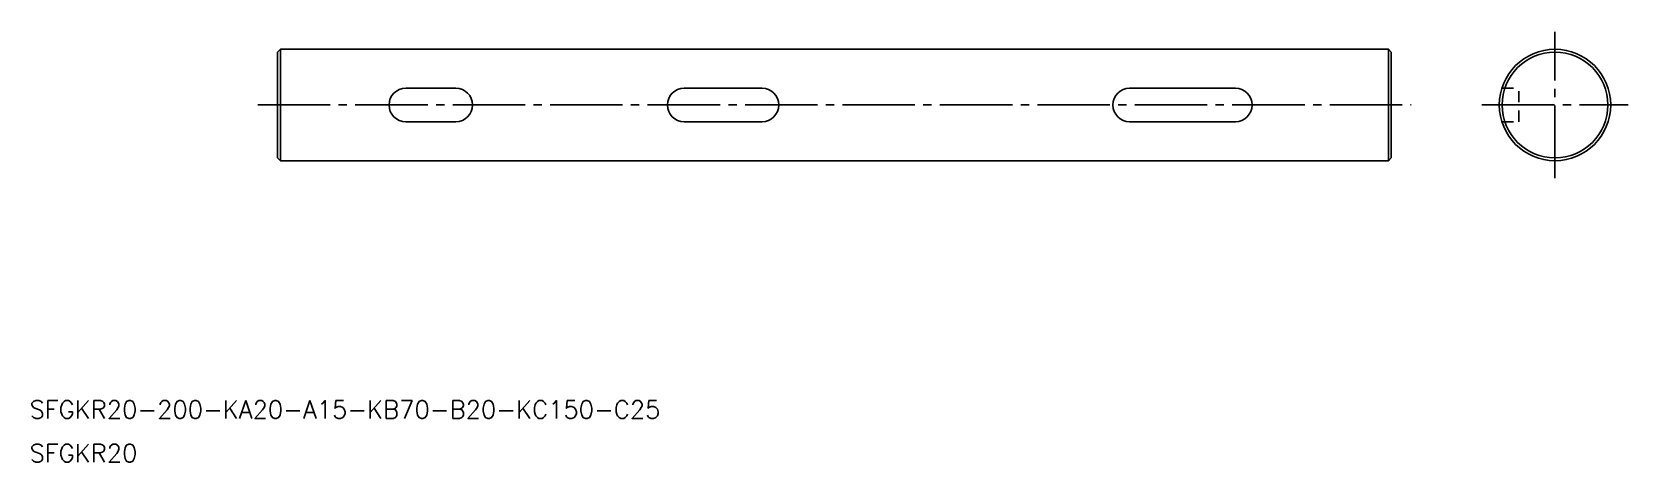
# Model space of a CAD drawing. Extents: x 36 to 322, y -171 to -94.
import ezdxf

# ---------------------------------------------------------------- set-up
doc = ezdxf.new("R2010")
doc.units = 0
doc.linetypes.add('CENTER', pattern=[17.5, 13, -1.5, 1.5, -1.5])
doc.linetypes.add('DASHED', pattern=[3.5, 2, -1.5])
doc.layers.get('0').update_dxf_attribs({"linetype": 'CONTINUOUS'})
doc.layers.add('CENTER', color=1, linetype='CENTER')
doc.styles.get("Standard").update_dxf_attribs({"font": 'txt.shx', "bigfont": '@extfont2.shx'})

msp = doc.modelspace()

# ---------------------------------------------------------------- linework, layer by layer
at = {"color": 7, "linetype": 'CONTINUOUS'}
for p, q in [((79.9, -97.15), (80.4, -96.65)), ((79.9, -97.15), (79.9, -116.15)), ((80.4, -96.65), (80.4, -116.65)), ((80.4, -96.65), (279.4, -96.65)), ((279.4, -96.65), (279.4, -116.65)), ((279.4, -96.65), (279.9, -97.15)), ((279.9, -97.15), (279.9, -116.15)), ((102.9, -103.65), (111.9, -103.65)), ((152.9, -103.65), (166.9, -103.65)), ((232.9, -103.65), (251.9, -103.65)), ((102.9, -109.65), (111.9, -109.65)), ((152.9, -109.65), (166.9, -109.65)), ((232.9, -109.65), (251.9, -109.65)), ((79.9, -116.15), (80.4, -116.65)), ((80.4, -116.65), (279.4, -116.65)), ((279.4, -116.65), (279.9, -116.15))]:
    msp.add_line(p, q, dxfattribs=at)
at = {"color": 3, "linetype": 'DASHED'}
for p, q in [((299.82, -103.65), (302.8, -103.65)), ((302.8, -109.65), (302.8, -103.65)), ((299.82, -109.65), (302.8, -109.65))]:
    msp.add_line(p, q, dxfattribs=at)
at = {"color": 7, "linetype": 'CONTINUOUS'}
for radius in [10, 9.5]:
    msp.add_circle((309.3, -106.65), radius, dxfattribs=at)
for centre, start, end in [((102.9, -106.65), 90, 270), ((111.9, -106.65), 270, 90), ((152.9, -106.65), 90, 270), ((166.9, -106.65), 270, 90), ((232.9, -106.65), 90, 270), ((251.9, -106.65), 270, 90)]:
    msp.add_arc(centre, 3, start, end, dxfattribs=at)
at = {"layer": 'CENTER', "color": 1, "linetype": 'CENTER'}
for p, q in [((309.3, -119.77), (309.3, -93.53)), ((76.35, -106.65), (283.46, -106.65)), ((296.19, -106.65), (322.42, -106.65))]:
    msp.add_line(p, q, dxfattribs=at)

# ---------------------------------------------------------------- texts
for s, p in [('SFGKR20-200-KA20-A15-KB70-B20-KC150-C25', (35.36, -162.95)), ('SFGKR20', (35.36, -170.78))]:
    msp.add_text(s, height=3.2).set_placement(p)

doc.saveas('drawing.dxf')
